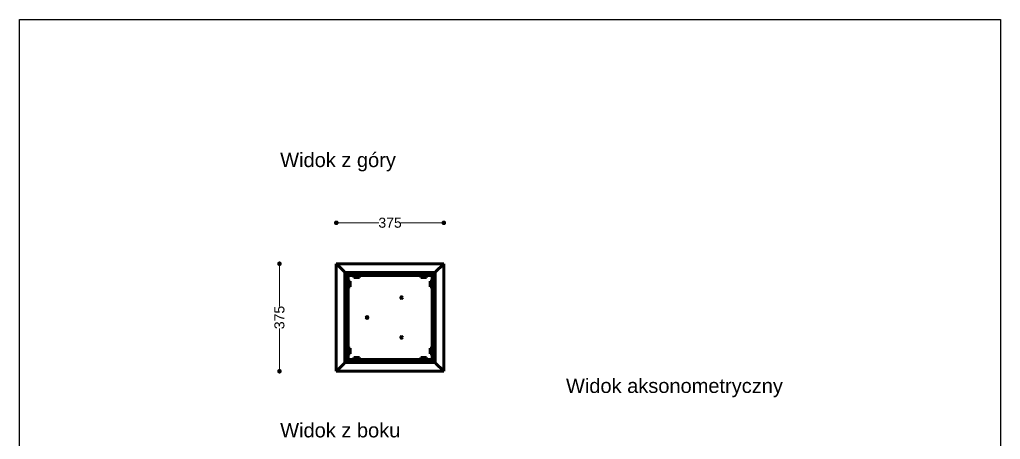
# Model space of a CAD drawing. Header units: millimetres. Extents: x 28427 to 31849, y 14632 to 18545.
# Drawn here: x 28427 to 31849, y 17081 to 18545 of the extents above; entities that cross this region are included whole.
import ezdxf

# ---------------------------------------------------------------- set-up
doc = ezdxf.new("R2010")
doc.units = ezdxf.units.MM
doc.header["$LTSCALE"] = 3
doc.layers.add('Krawędzie widoczneARTUR', color=7, linetype='Continuous', lineweight=50)
doc.styles.get("Standard").update_dxf_attribs({"font": 'arial.ttf'})
doc.dimstyles.new('MATEUSZ', dxfattribs={"dimtxt": 35, "dimasz": 16, "dimexe": 0.18, "dimexo": 0.0625, "dimgap": 0.09, "dimtad": 0, "dimdec": 0, "dimdsep": 46, "dimtxsty": 'Standard', "dimblk": 'DOT', "dimcen": 0.09, "dimse1": 1, "dimse2": 1, "dimadec": 0, "dimazin": 0, "dimtfac": 1, "dimtdec": 0, "dimtofl": 0, "dimtmove": 0, "dimatfit": 3, "dimfxl": 0, "dimtolj": 1, "dimtzin": 0, "dimlwd": 9, "dimlwe": 9, "dimarcsym": 0})

# ---------------------------------------------------------------- blocks, each defined once
blk = doc.blocks.new('_Dot')
at = {"color": 0, "linetype": 'ByBlock', "lineweight": -2}
blk.add_line((-0.5, 0), (-1, 0), dxfattribs=at)
at = {"color": 0, "linetype": 'ByBlock', "const_width": 0.5}
blk.add_lwpolyline([(-0.25, 0, 1), (0.25, 0, 1)], format="xyb", close=True, dxfattribs=at)
blk = doc.blocks.new('*D13')
at = {"color": 0, "lineweight": 9}
for p, q in [((29547.9, 17836.7), (29680.5, 17836.7)), ((29890.9, 17836.7), (29758.3, 17836.7))]:
    blk.add_line(p, q, dxfattribs=at)
at = {"layer": 'Defpoints', "color": 0}
for p in [(29906.9, 17836.7), (29531.9, 17693.9), (29906.9, 17693.9)]:
    blk.add_point(p, dxfattribs=at)
at = {"color": 0, "lineweight": 9, "xscale": 16, "yscale": 16, "zscale": 16, "rotation": 180}
blk.add_blockref('_Dot', (29531.9, 17836.7), dxfattribs=at)
at = {"color": 0, "lineweight": 9, "xscale": 16, "yscale": 16, "zscale": 16}
blk.add_blockref('_Dot', (29906.9, 17836.7), dxfattribs=at)
at = {"color": 0, "insert": (29719.4, 17836.7), "char_height": 35, "attachment_point": 5}
blk.add_mtext('\\A1;375', dxfattribs=at)
blk = doc.blocks.new('*D14')
at = {"color": 0, "lineweight": 9}
for p, q in [((29333.5, 17677.9), (29333.5, 17545.3)), ((29333.5, 17334.9), (29333.5, 17467.6))]:
    blk.add_line(p, q, dxfattribs=at)
at = {"layer": 'Defpoints', "color": 0}
for p in [(29333.5, 17693.9), (29531.9, 17693.9), (29531.9, 17318.9)]:
    blk.add_point(p, dxfattribs=at)
at = {"color": 0, "lineweight": 9, "xscale": 16, "yscale": 16, "zscale": 16}
for p, rotation in [((29333.5, 17693.9), 90), ((29333.5, 17318.9), 270)]:
    blk.add_blockref('_Dot', p, dxfattribs=dict(at, rotation=rotation))
at = {"color": 0, "insert": (29333.5, 17506.4), "char_height": 35, "attachment_point": 5, "rotation": 90}
blk.add_mtext('\\A1;375', dxfattribs=at)

msp = doc.modelspace()

# ---------------------------------------------------------------- linework, layer by layer
msp.add_lwpolyline([(28426.8, 18545.3), (31848.9, 18545.3), (31848.9, 14631.6), (28426.8, 14631.6)], close=True)
at = {"layer": 'Krawędzie widoczneARTUR'}
for p, q in [((29534.4, 17691.4), (29531.9, 17693.9)), ((29906.9, 17693.9), (29531.9, 17693.9)), ((29531.9, 17693.9), (29534.4, 17691.4)), ((29531.9, 17318.9), (29531.9, 17693.9)), ((29906.9, 17693.9), (29904.4, 17691.4)), ((29904.4, 17691.4), (29906.9, 17693.9)), ((29906.9, 17318.9), (29906.9, 17693.9)), ((29534.4, 17691.4), (29559.4, 17666.4)), ((29559.4, 17666.4), (29534.4, 17691.4)), ((29561.9, 17663.9), (29559.4, 17666.4)), ((29559.4, 17666.4), (29561.9, 17663.9)), ((29561.9, 17663.9), (29876.9, 17663.9)), ((29561.9, 17348.9), (29561.9, 17663.9)), ((29564, 17661.8), (29561.9, 17661.8)), ((29564, 17661.8), (29564, 17663.9)), ((29719.4, 17658.9), (29575.9, 17658.9)), ((29592.4, 17661.4), (29592.4, 17663.9)), ((29592.4, 17658.9), (29592.4, 17661.4)), ((29612.4, 17661.4), (29612.4, 17663.9)), ((29612.4, 17658.9), (29612.4, 17661.4)), ((29719.4, 17658.9), (29719.4, 17652.9)), ((29719.4, 17658.9), (29862.9, 17658.9)), ((29719.4, 17652.9), (29719.4, 17658.9)), ((29826.4, 17661.4), (29826.4, 17663.9)), ((29826.4, 17658.9), (29826.4, 17661.4)), ((29846.4, 17661.4), (29846.4, 17663.9)), ((29846.4, 17658.9), (29846.4, 17661.4)), ((29874.8, 17661.8), (29874.8, 17663.9)), ((29874.8, 17661.8), (29876.9, 17661.8)), ((29879.4, 17666.4), (29876.9, 17663.9)), ((29876.9, 17663.9), (29879.4, 17666.4)), ((29876.9, 17663.9), (29876.9, 17348.9)), ((29879.4, 17666.4), (29904.4, 17691.4)), ((29904.4, 17691.4), (29879.4, 17666.4)), ((29564.4, 17633.4), (29561.9, 17633.4)), ((29566.9, 17633.4), (29564.4, 17633.4)), ((29566.9, 17649.9), (29566.9, 17362.9)), ((29572.9, 17649.9), (29572.9, 17362.9)), ((29575.4, 17633.4), (29572.9, 17633.4)), ((29577.9, 17633.4), (29575.4, 17633.4)), ((29719.4, 17652.9), (29575.9, 17652.9)), ((29579.9, 17633.4), (29577.9, 17633.4)), ((29577.9, 17628.4), (29577.9, 17633.4)), ((29577.9, 17618.4), (29577.9, 17628.4)), ((29579.9, 17633.4), (29579.9, 17628.4)), ((29579.9, 17618.4), (29579.9, 17628.4)), ((29592.4, 17650.4), (29592.4, 17652.9)), ((29592.4, 17647.9), (29592.4, 17650.4)), ((29592.4, 17647.9), (29597.4, 17647.9)), ((29592.4, 17647.9), (29592.4, 17645.9)), ((29597.4, 17645.9), (29592.4, 17645.9)), ((29597.4, 17647.9), (29607.4, 17647.9)), ((29597.4, 17645.9), (29607.4, 17645.9)), ((29607.4, 17647.9), (29612.4, 17647.9)), ((29612.4, 17645.9), (29607.4, 17645.9)), ((29612.4, 17650.4), (29612.4, 17652.9)), ((29612.4, 17647.9), (29612.4, 17650.4)), ((29612.4, 17645.9), (29612.4, 17647.9)), ((29719.4, 17652.9), (29862.9, 17652.9)), ((29826.4, 17650.4), (29826.4, 17652.9)), ((29826.4, 17647.9), (29826.4, 17650.4)), ((29826.4, 17647.9), (29831.4, 17647.9)), ((29826.4, 17647.9), (29826.4, 17645.9)), ((29831.4, 17645.9), (29826.4, 17645.9)), ((29831.4, 17647.9), (29841.4, 17647.9)), ((29831.4, 17645.9), (29841.4, 17645.9)), ((29841.4, 17647.9), (29846.4, 17647.9)), ((29846.4, 17645.9), (29841.4, 17645.9)), ((29846.4, 17650.4), (29846.4, 17652.9)), ((29846.4, 17647.9), (29846.4, 17650.4)), ((29846.4, 17645.9), (29846.4, 17647.9)), ((29858.9, 17628.4), (29858.9, 17633.4)), ((29860.9, 17633.4), (29858.9, 17633.4)), ((29858.9, 17628.4), (29858.9, 17618.4)), ((29860.9, 17633.4), (29860.9, 17628.4)), ((29860.9, 17633.4), (29863.4, 17633.4)), ((29860.9, 17628.4), (29860.9, 17618.4)), ((29863.4, 17633.4), (29865.9, 17633.4)), ((29865.9, 17649.9), (29865.9, 17362.9)), ((29871.9, 17649.9), (29871.9, 17362.9)), ((29871.9, 17633.4), (29874.4, 17633.4)), ((29874.4, 17633.4), (29876.9, 17633.4)), ((29564.4, 17613.4), (29561.9, 17613.4)), ((29566.9, 17613.4), (29564.4, 17613.4)), ((29575.4, 17613.4), (29572.9, 17613.4)), ((29577.9, 17613.4), (29575.4, 17613.4)), ((29577.9, 17613.4), (29577.9, 17618.4)), ((29577.9, 17613.4), (29579.9, 17613.4)), ((29579.9, 17618.4), (29579.9, 17613.4)), ((29858.9, 17613.4), (29858.9, 17618.4)), ((29858.9, 17613.4), (29860.9, 17613.4)), ((29860.9, 17618.4), (29860.9, 17613.4)), ((29860.9, 17613.4), (29863.4, 17613.4)), ((29863.4, 17613.4), (29865.9, 17613.4)), ((29871.9, 17613.4), (29874.4, 17613.4)), ((29874.4, 17613.4), (29876.9, 17613.4)), ((29564.4, 17399.4), (29561.9, 17399.4)), ((29566.9, 17399.4), (29564.4, 17399.4)), ((29575.4, 17399.4), (29572.9, 17399.4)), ((29577.9, 17399.4), (29575.4, 17399.4)), ((29579.9, 17399.4), (29577.9, 17399.4)), ((29577.9, 17394.4), (29577.9, 17399.4)), ((29577.9, 17384.4), (29577.9, 17394.4)), ((29577.9, 17379.4), (29577.9, 17384.4)), ((29579.9, 17399.4), (29579.9, 17394.4)), ((29579.9, 17384.4), (29579.9, 17394.4)), ((29579.9, 17384.4), (29579.9, 17379.4)), ((29858.9, 17394.4), (29858.9, 17399.4)), ((29860.9, 17399.4), (29858.9, 17399.4)), ((29858.9, 17394.4), (29858.9, 17384.4)), ((29858.9, 17379.4), (29858.9, 17384.4)), ((29860.9, 17399.4), (29860.9, 17394.4)), ((29860.9, 17399.4), (29863.4, 17399.4)), ((29860.9, 17394.4), (29860.9, 17384.4)), ((29860.9, 17384.4), (29860.9, 17379.4)), ((29863.4, 17399.4), (29865.9, 17399.4)), ((29871.9, 17399.4), (29874.4, 17399.4)), ((29874.4, 17399.4), (29876.9, 17399.4)), ((29564.4, 17379.4), (29561.9, 17379.4)), ((29564, 17351.1), (29561.9, 17351.1)), ((29564, 17351.1), (29564, 17348.9)), ((29566.9, 17379.4), (29564.4, 17379.4)), ((29575.4, 17379.4), (29572.9, 17379.4)), ((29577.9, 17379.4), (29575.4, 17379.4)), ((29575.9, 17359.9), (29719.4, 17359.9)), ((29575.9, 17353.9), (29719.4, 17353.9)), ((29577.9, 17379.4), (29579.9, 17379.4)), ((29592.4, 17366.9), (29597.4, 17366.9)), ((29592.4, 17366.9), (29592.4, 17364.9)), ((29597.4, 17364.9), (29592.4, 17364.9)), ((29592.4, 17364.9), (29592.4, 17362.4)), ((29592.4, 17362.4), (29592.4, 17359.9)), ((29592.4, 17353.9), (29592.4, 17351.4)), ((29592.4, 17351.4), (29592.4, 17348.9)), ((29607.4, 17366.9), (29597.4, 17366.9)), ((29607.4, 17364.9), (29597.4, 17364.9)), ((29607.4, 17366.9), (29612.4, 17366.9)), ((29612.4, 17364.9), (29607.4, 17364.9)), ((29612.4, 17364.9), (29612.4, 17366.9)), ((29612.4, 17364.9), (29612.4, 17362.4)), ((29612.4, 17362.4), (29612.4, 17359.9)), ((29612.4, 17353.9), (29612.4, 17351.4)), ((29612.4, 17351.4), (29612.4, 17348.9)), ((29719.4, 17353.9), (29719.4, 17359.9)), ((29862.9, 17359.9), (29719.4, 17359.9)), ((29719.4, 17359.9), (29719.4, 17353.9)), ((29862.9, 17353.9), (29719.4, 17353.9)), ((29826.4, 17366.9), (29831.4, 17366.9)), ((29826.4, 17366.9), (29826.4, 17364.9)), ((29831.4, 17364.9), (29826.4, 17364.9)), ((29826.4, 17364.9), (29826.4, 17362.4)), ((29826.4, 17362.4), (29826.4, 17359.9)), ((29826.4, 17353.9), (29826.4, 17351.4)), ((29826.4, 17351.4), (29826.4, 17348.9)), ((29841.4, 17366.9), (29831.4, 17366.9)), ((29841.4, 17364.9), (29831.4, 17364.9)), ((29841.4, 17366.9), (29846.4, 17366.9)), ((29846.4, 17364.9), (29841.4, 17364.9)), ((29846.4, 17364.9), (29846.4, 17366.9)), ((29846.4, 17364.9), (29846.4, 17362.4)), ((29846.4, 17362.4), (29846.4, 17359.9)), ((29846.4, 17353.9), (29846.4, 17351.4)), ((29846.4, 17351.4), (29846.4, 17348.9)), ((29858.9, 17379.4), (29860.9, 17379.4)), ((29860.9, 17379.4), (29863.4, 17379.4)), ((29863.4, 17379.4), (29865.9, 17379.4)), ((29871.9, 17379.4), (29874.4, 17379.4)), ((29874.4, 17379.4), (29876.9, 17379.4)), ((29874.8, 17351.1), (29874.8, 17348.9)), ((29874.8, 17351.1), (29876.9, 17351.1)), ((29534.4, 17321.4), (29531.9, 17318.9)), ((29531.9, 17318.9), (29534.4, 17321.4)), ((29906.9, 17318.9), (29531.9, 17318.9)), ((29534.4, 17321.4), (29559.4, 17346.4)), ((29559.4, 17346.4), (29534.4, 17321.4)), ((29561.9, 17348.9), (29559.4, 17346.4)), ((29559.4, 17346.4), (29561.9, 17348.9)), ((29876.9, 17348.9), (29561.9, 17348.9)), ((29879.4, 17346.4), (29876.9, 17348.9)), ((29876.9, 17348.9), (29879.4, 17346.4)), ((29879.4, 17346.4), (29904.4, 17321.4)), ((29904.4, 17321.4), (29879.4, 17346.4)), ((29906.9, 17318.9), (29904.4, 17321.4)), ((29904.4, 17321.4), (29906.9, 17318.9))]:
    msp.add_line(p, q, dxfattribs=at)
for centre in [(29759.4, 17575.7), (29639.4, 17506.4), (29759.4, 17437.1)]:
    msp.add_circle(centre, 3, dxfattribs=at)
for centre, radius, start, end in [((29575.9, 17649.9), 9, 90, 180), ((29862.9, 17649.9), 9, 0, 90), ((29575.9, 17649.9), 3, 90, 180), ((29862.9, 17649.9), 3, 0, 90), ((29575.9, 17362.9), 9, 180, 270), ((29575.9, 17362.9), 3, 180, 270), ((29862.9, 17362.9), 9, 270, 0), ((29862.9, 17362.9), 3, 270, 0)]:
    msp.add_arc(centre, radius, start, end, dxfattribs=at)

# ---------------------------------------------------------------- texts
at = {"char_height": 50, "attachment_point": 1}
for s, width, insert in [('Widok z góry', 1167.306, (29336, 18081)), ('Widok aksonometryczny', 1167.306, (30333.2, 17293.3)), ('Widok z boku', 1056.226, (29336, 17138.3))]:
    msp.add_mtext_dynamic_manual_height_columns(s, width=width, gutter_width=1, heights=[0], dxfattribs=dict(at, insert=insert))

# ---------------------------------------------------------------- dimensions: what is measured, and where the dimension line sits
dim = msp.add_linear_dim(base=(29906.9, 17836.7), p1=(29531.9, 17693.9), p2=(29906.9, 17693.9), dimstyle='MATEUSZ')
dim.commit()
dim.dimension.update_dxf_attribs({"geometry": '*D13', "text_midpoint": (29719.4, 17836.7)})
dim = msp.add_linear_dim(base=(29333.5, 17693.9), p1=(29531.9, 17318.9), p2=(29531.9, 17693.9), angle=90, dimstyle='MATEUSZ')
dim.commit()
dim.dimension.update_dxf_attribs({"geometry": '*D14', "text_midpoint": (29333.5, 17506.4)})

doc.saveas('drawing.dxf')
